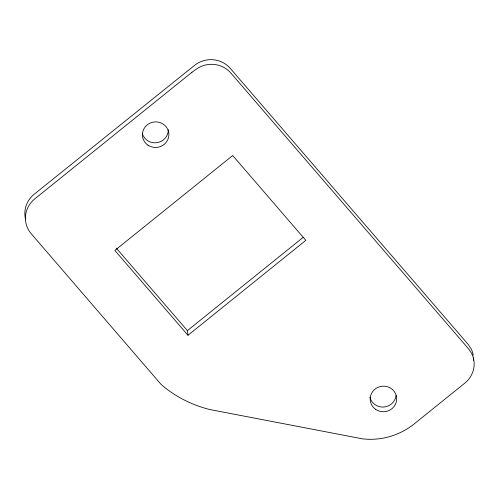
<?xml version="1.0" encoding="UTF-8"?>
<svg xmlns="http://www.w3.org/2000/svg" width="499" height="499" viewBox="0 0 499 499"><rect width="100%" height="100%" fill="white"/><g stroke="black" fill="none" stroke-linecap="round" stroke-linejoin="round"><path stroke-width="0.75" d="M187.98 335.278L114.87 250.448L232.702 155.52L305.818 240.35L187.98 335.278L187.399 330.619L303.423 237.15M116.317 248.146L187.399 330.619M396.038 395.389A13.255 12.781 -7.1 0 1 383.669 407.041A13.255 12.781 -7.1 0 1 369.915 397.173M168.313 129.784A13.255 12.781 -7.1 0 1 159.605 141.997A13.255 12.781 -7.1 0 1 144.847 138.248L143.013 135.435A13.255 12.781 -7.1 0 1 142.302 133.557M25.48 218.949A25.686 24.763 -7.1 0 1 34.163 194.254L194.491 65.406A25.437 24.52 -7.1 0 1 230.282 68.388L468.336 344.572L471.274 349.082A25.586 24.663 -7.1 0 1 473.233 355.226M473.507 357.353A25.586 24.663 -7.1 0 1 473.57 360.234M191.972 72.249L34.743 198.914A25.686 24.763 -7.1 0 0 31.294 233.825L161.239 384.586A118.076 113.834 -7.1 0 0 209.954 409.567L362.748 438.889L367.545 439.263A68.138 65.693 -7.1 0 0 414.22 423.888L464.875 383.082A25.586 24.663 -7.1 0 0 471.854 353.741L468.917 349.231L230.862 73.047A25.437 24.52 -7.1 0 0 195.072 70.06L191.972 72.249M375.741 409.43A13.255 12.781 -7.1 0 0 396.618 400.042A13.255 12.781 -7.1 0 0 377.924 387.361A13.255 12.781 -7.1 0 0 375.741 409.43M147.96 145.159A13.255 12.781 -7.1 0 0 168.837 135.778A13.255 12.781 -7.1 0 0 150.143 123.091A13.255 12.781 -7.1 0 0 147.96 145.159"/></g></svg>
